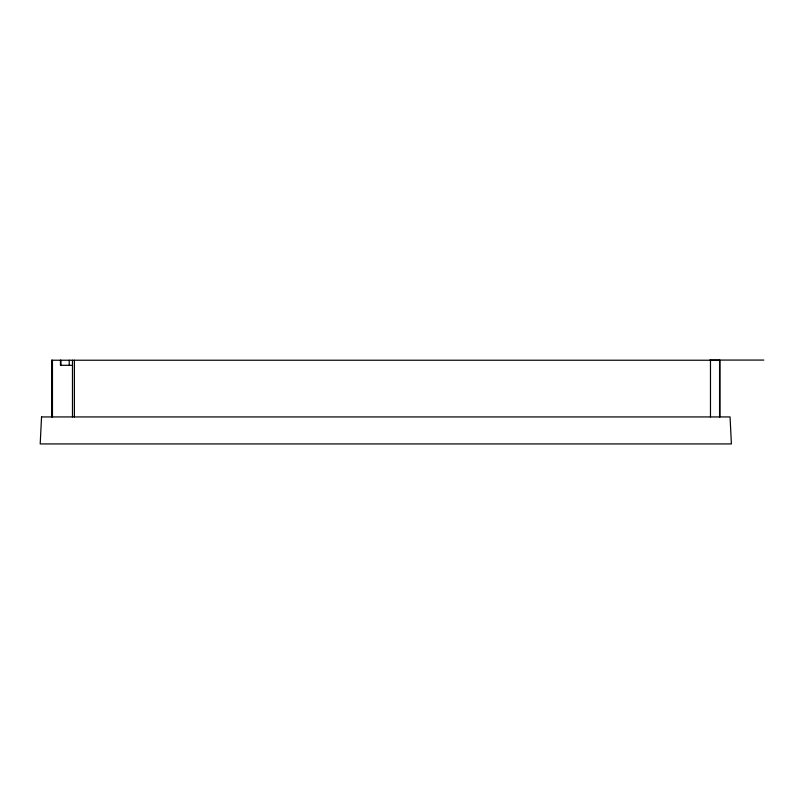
<?xml version="1.0" encoding="UTF-8"?>
<svg xmlns="http://www.w3.org/2000/svg" width="804" height="804" viewBox="0 0 804 804"><rect width="100%" height="100%" fill="white"/><g stroke="black" fill="none" stroke-linecap="round" stroke-linejoin="round"><path stroke-width="1.21" d="M709.801 360.071L763.8 360.071M51.707 360.232L719.922 360.232L719.922 416.934M71.476 365.307L60.451 365.307L60.451 360.232M719.57 360.232L719.57 416.934M710.475 360.232L710.475 416.934M74.39 360.232L74.39 416.934M72.481 360.232L72.481 416.934M69.224 360.232L69.224 365.307M60.913 360.232L60.913 365.307M52.461 360.232L52.461 416.934M51.677 360.232L51.677 416.934M41.547 416.934L40.2 443.929L731.399 443.929L730.052 416.934L41.547 416.934"/></g></svg>
